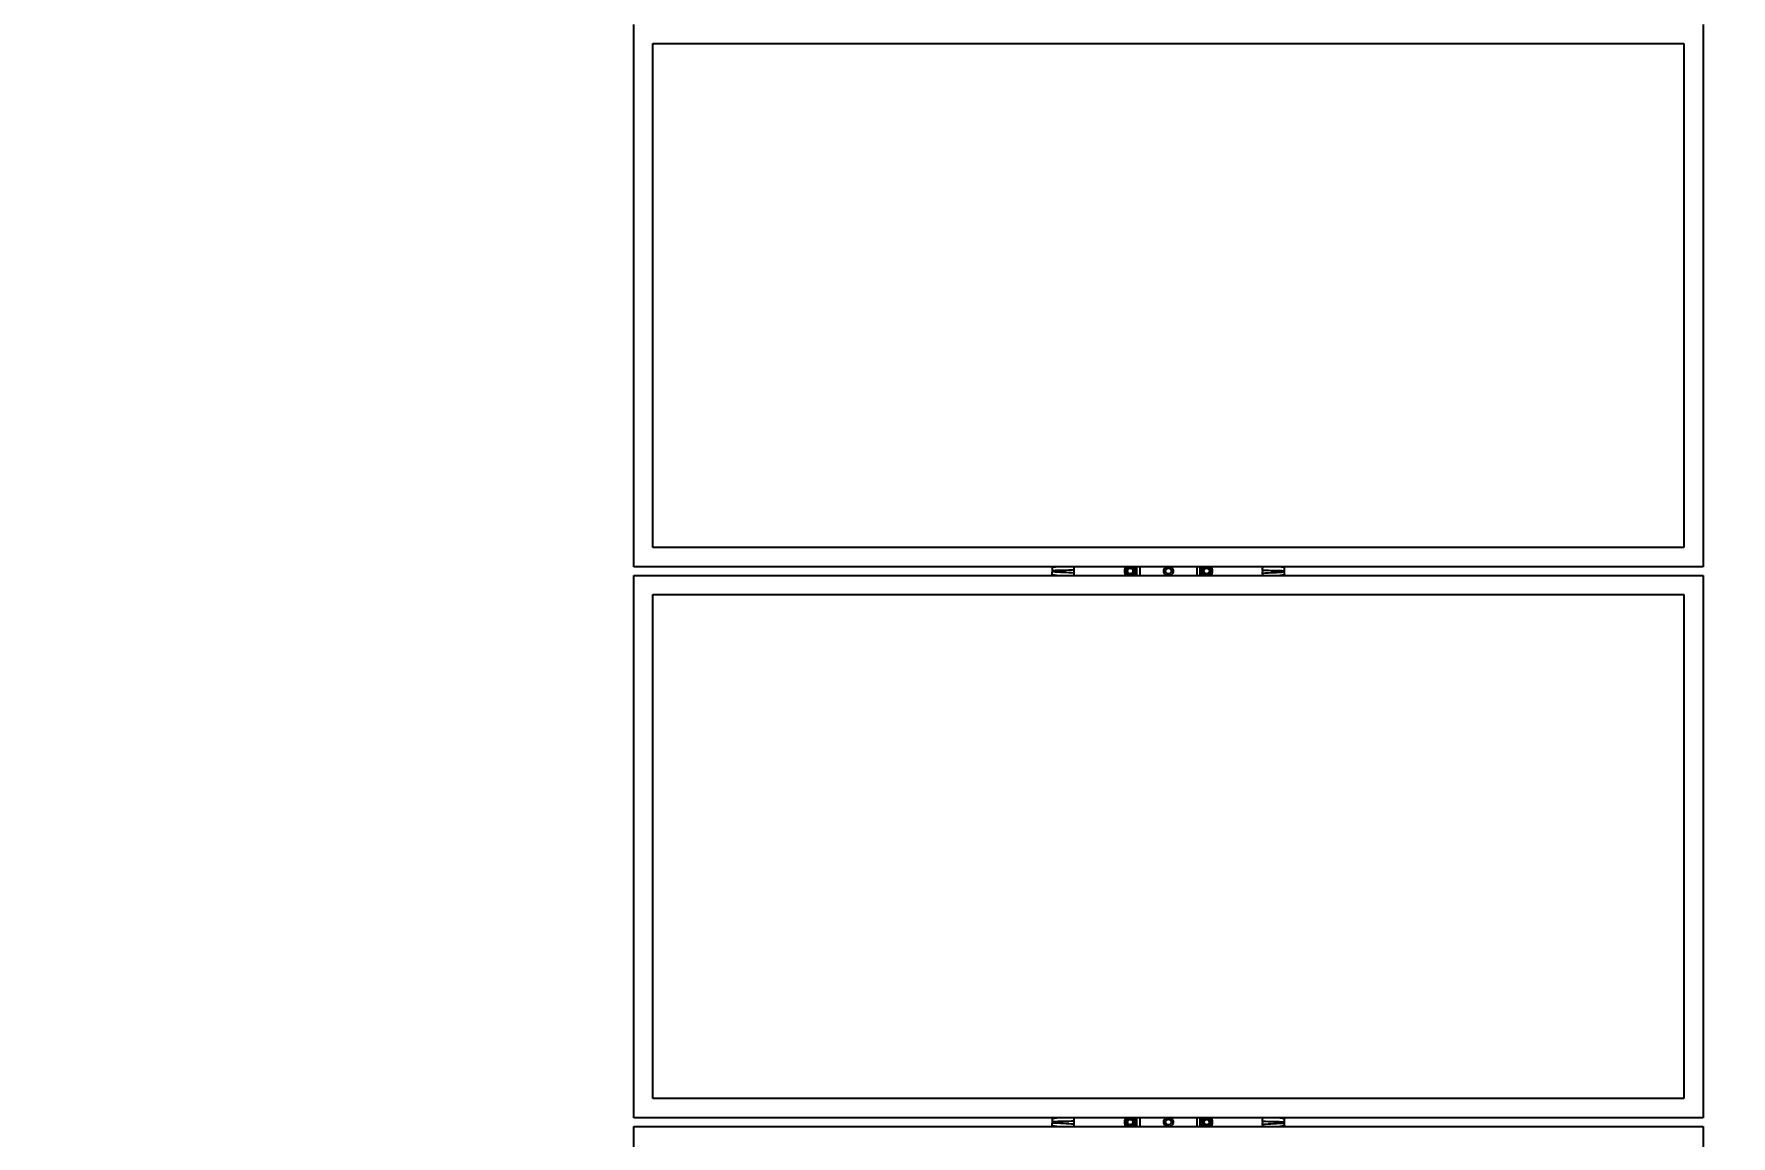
# Model space of a CAD drawing. Header units: feet. Extents: x -21 to 5170, y -254 to 1413.
# Drawn here: x 1995.1 to 2137.2, y -67.7 to 24.6 of the extents above; entities that cross this region are included whole.
import ezdxf
from ezdxf import colors
from ezdxf.entities.mleader import LeaderData, LeaderLine
from ezdxf.math import Vec2, Vec3

# ---------------------------------------------------------------- set-up
doc = ezdxf.new("R2010")
doc.units = ezdxf.units.FT
doc.header["$MEASUREMENT"] = 0
doc.layers.add('E-ARRY-TABL', color=9, linetype='Continuous')
doc.layers.add('G-NPLT', color=67, linetype='Continuous', plot=False)
doc.styles.add('NEI-A', font='arial.ttf')

msp = doc.modelspace()

# ---------------------------------------------------------------- linework, layer by layer
at = {"layer": 'E-ARRY-TABL'}
msp.add_line((2046.92808, 23.80038), (2133.26351, 23.80038), dxfattribs=at)

# ---------------------------------------------------------------- leaders
at = {"layer": 'G-NPLT'}
ml = msp.add_multileader_mtext('Standard', dxfattribs=at)
ml.set_content('\\A1;ATI', color=256, style='NEI-A')
ml.set_leader_properties()
ml.build(insert=Vec2(0, 0))
ml.multileader.update_dxf_attribs({"dogleg_length": 0.89968, "arrow_head_size": 64.60241})
ctx = ml.context
ctx.base_point, ctx.char_height, ctx.arrow_head_size, ctx.landing_gap_size, ctx.plane_origin = Vec3(2046.95625, -210.91911), 43.068273, 64.60241, 33.07065, Vec3(17655.77939, -11807.0407)
notes = []
notes.append((ctx, [(0, (0, 0, 0), (0, 0), (1, 0), 1, [])]))
ctx.mtext.insert, ctx.mtext.width, ctx.mtext.flow_direction = Vec3(2080.0269, -189.38498), 97.1085959, 5
ctx.mtext.has_bg_fill, ctx.mtext.bg_color, ctx.mtext.bg_scale_factor, ctx.mtext.bg_transparency, ctx.mtext.use_window_bg_color = 1, -1073741824, 1.5, 0, 1
for ctx, leaders in notes:
    for number, flags, end, landing, length, lines in leaders:
        leader = LeaderData()
        leader.index, (leader.has_last_leader_line, leader.has_dogleg_vector, leader.attachment_direction) = number, flags
        leader.last_leader_point, leader.dogleg_vector, leader.dogleg_length = Vec3(end), Vec3(landing), length
        for number, points, colour, breaks in lines:
            line = LeaderLine()
            line.index, line.vertices, line.color, line.breaks = number, Vec3.list(points), colors.encode_raw_color(colour), breaks
            leader.lines.append(line)
        ctx.leaders.append(leader)

# ---------------------------------------------------------------- next in the draw order: leaders
ml = msp.add_multileader_mtext('Standard', dxfattribs=at)
ml.set_content('\\A1;GAMECHANGE', color=256, style='NEI-A')
ml.set_leader_properties()
ml.build(insert=Vec2(0, 0))
ml.multileader.update_dxf_attribs({"dogleg_length": 0.89968, "arrow_head_size": 64.60241})
ctx = ml.context
ctx.base_point, ctx.char_height, ctx.arrow_head_size, ctx.landing_gap_size, ctx.plane_origin = Vec3(3193.50933, -201.22638), 43.068273, 64.60241, 33.07065, Vec3(19000.63376, -11807.0407)
notes = []
notes.append((ctx, [(0, (0, 0, 0), (0, 0), (1, 0), 1, [])]))
ctx.mtext.insert, ctx.mtext.width, ctx.mtext.flow_direction = Vec3(3226.57997, -179.32502), 410.8719117, 5
ctx.mtext.has_bg_fill, ctx.mtext.bg_color, ctx.mtext.bg_scale_factor, ctx.mtext.bg_transparency, ctx.mtext.use_window_bg_color = 1, -1073741824, 1.5, 0, 1
for ctx, leaders in notes:
    for number, flags, end, landing, length, lines in leaders:
        leader = LeaderData()
        leader.index, (leader.has_last_leader_line, leader.has_dogleg_vector, leader.attachment_direction) = number, flags
        leader.last_leader_point, leader.dogleg_vector, leader.dogleg_length = Vec3(end), Vec3(landing), length
        for number, points, colour, breaks in lines:
            line = LeaderLine()
            line.index, line.vertices, line.color, line.breaks = number, Vec3.list(points), colors.encode_raw_color(colour), breaks
            leader.lines.append(line)
        ctx.leaders.append(leader)

# ---------------------------------------------------------------- next in the draw order: leaders
ml = msp.add_multileader_mtext('Standard', dxfattribs=at)
ml.set_content('\\A1;FTC', color=256, style='NEI-A')
ml.set_leader_properties()
ml.build(insert=Vec2(0, 0))
ml.multileader.update_dxf_attribs({"dogleg_length": 0.89968, "arrow_head_size": 64.60241})
ctx = ml.context
ctx.base_point, ctx.char_height, ctx.arrow_head_size, ctx.landing_gap_size, ctx.plane_origin = Vec3(4694.02381, -210.43336), 43.068273, 64.60241, 33.07065, Vec3(20345.48813, -11807.0407)
notes = []
notes.append((ctx, [(0, (0, 0, 0), (0, 0), (1, 0), 1, [])]))
ctx.mtext.insert, ctx.mtext.width, ctx.mtext.flow_direction = Vec3(4727.09445, -188.532), 126.6975761, 5
ctx.mtext.has_bg_fill, ctx.mtext.bg_color, ctx.mtext.bg_scale_factor, ctx.mtext.bg_transparency, ctx.mtext.use_window_bg_color = 1, -1073741824, 1.5, 0, 1
for ctx, leaders in notes:
    for number, flags, end, landing, length, lines in leaders:
        leader = LeaderData()
        leader.index, (leader.has_last_leader_line, leader.has_dogleg_vector, leader.attachment_direction) = number, flags
        leader.last_leader_point, leader.dogleg_vector, leader.dogleg_length = Vec3(end), Vec3(landing), length
        for number, points, colour, breaks in lines:
            line = LeaderLine()
            line.index, line.vertices, line.color, line.breaks = number, Vec3.list(points), colors.encode_raw_color(colour), breaks
            leader.lines.append(line)
        ctx.leaders.append(leader)

# ---------------------------------------------------------------- next in the draw order: linework, layer by layer
at = {"layer": 'E-ARRY-TABL'}
for p, q in [((2045.32588, -20.00822), (2045.32588, 25.40257)), ((2134.86571, 25.40257), (2134.86571, -20.00822)), ((2046.92808, -18.40602), (2046.92808, 23.80038)), ((2133.26351, 23.80038), (2133.26351, -18.40602)), ((2133.26351, -18.40602), (2046.92808, -18.40602)), ((2134.86571, -20.00822), (2045.32588, -20.00822)), ((2045.32588, -66.15144), (2045.32588, -20.74065)), ((2045.32588, -20.74065), (2134.86571, -20.74065)), ((2080.95496, -20.00822), (2080.36818, -20.08785)), ((2080.36818, -20.66102), (2080.95423, -20.74065)), ((2086.55737, -20.73268), (2086.56613, -20.74065)), ((2086.93206, -20.74065), (2087.06063, -20.66604)), ((2087.06994, -20.74065), (2087.0959, -20.72681)), ((2087.22544, -20.01619), (2087.21668, -20.00822)), ((2092.96853, -20.73488), (2092.97491, -20.74065)), ((2093.12166, -20.00822), (2093.09337, -20.02342)), ((2093.2597, -20.00697), (2093.12904, -20.08396)), ((2093.63185, -20.01399), (2093.62546, -20.00822)), ((2099.82341, -20.08785), (2099.23663, -20.00822)), ((2099.23736, -20.74065), (2099.82341, -20.66102)), ((2134.86571, -20.74065), (2134.86571, -66.15144)), ((2046.92808, -64.54925), (2046.92808, -22.34285)), ((2046.92808, -22.34285), (2133.26351, -22.34285)), ((2133.26351, -22.34285), (2133.26351, -64.54925)), ((2133.26351, -64.54925), (2046.92808, -64.54925)), ((2134.86571, -66.15144), (2045.32588, -66.15144)), ((2080.95496, -66.15144), (2080.36818, -66.23107)), ((2087.22544, -66.15942), (2087.21668, -66.15144)), ((2093.12166, -66.15144), (2093.09337, -66.16664)), ((2093.25758, -66.15144), (2093.12904, -66.22718)), ((2093.63185, -66.15721), (2093.62546, -66.15144)), ((2099.82341, -66.23107), (2099.23663, -66.15144)), ((2045.32588, -66.88387), (2134.86571, -66.88387)), ((2045.32588, -112.29466), (2045.32588, -66.88387)), ((2080.36818, -66.80425), (2080.95423, -66.88387)), ((2086.55737, -66.8759), (2086.56613, -66.88387)), ((2086.93206, -66.88387), (2087.06063, -66.80926)), ((2087.06994, -66.88387), (2087.0959, -66.87004)), ((2092.96853, -66.8781), (2092.97491, -66.88387)), ((2099.23736, -66.88387), (2099.82341, -66.80425)), ((2134.86571, -66.88387), (2134.86571, -112.29466))]:
    msp.add_line(p, q, dxfattribs=at)
for centre, radius in [((2086.89141, -20.37443), 0.33715), ((2086.89141, -20.37443), 0.24051), ((2086.89141, -20.37443), 0.22889), ((2093.30019, -20.37443), 0.33715), ((2093.30019, -20.37443), 0.24051), ((2093.30019, -20.37443), 0.22889), ((2086.89141, -66.51766), 0.33715), ((2086.89141, -66.51766), 0.24051), ((2086.89141, -66.51766), 0.22889), ((2093.30019, -66.51766), 0.33715), ((2093.30019, -66.51766), 0.24051), ((2093.30019, -66.51766), 0.22889)]:
    msp.add_circle(centre, radius, dxfattribs=at)
for centre, radius, start, end in [((2086.89141, -20.37443), 0.48981, 131.6116092, 227.0024407), ((2086.89141, -20.37443), 0.40742, 115.9892336, 244.0107664), ((2086.89141, -20.37443), 0.40742, 300.1274387, 64.0107664), ((2086.89141, -20.37443), 0.48981, 311.6116092, 47.0024032), ((2093.30019, -20.37443), 0.48981, 131.6116092, 227.3815096), ((2093.30019, -20.37443), 0.40742, 120.5065041, 244.0107664), ((2093.30019, -20.37443), 0.40742, 295.9892336, 64.0107664), ((2093.30019, -20.37443), 0.48981, 311.6116092, 47.3814721), ((2086.89141, -66.51766), 0.48981, 131.6116092, 227.0024407), ((2086.89141, -66.51766), 0.40742, 115.9892336, 244.0107664), ((2086.89141, -66.51766), 0.40742, 300.1274387, 64.0107664), ((2086.89141, -66.51766), 0.48981, 311.6116092, 47.0024032), ((2093.30019, -66.51766), 0.48981, 131.6116092, 227.3815096), ((2093.30019, -66.51766), 0.40742, 120.5065041, 244.0107664), ((2093.30019, -66.51766), 0.40742, 295.9892336, 64.0107664), ((2093.30019, -66.51766), 0.48981, 311.6116092, 47.3814721)]:
    msp.add_arc(centre, radius, start, end, dxfattribs=at)
for points, knots in [([(2080.36818, -20.08785), (2080.36818, -20.07413), (2080.36818, -20.05758), (2080.36818, -20.01542), (2080.36818, -20.00822)], [0, 0, 0, 0, 0.829245833, 1, 1, 1, 1]), ([(2080.36818, -20.08785), (2080.36818, -20.09289), (2080.36818, -20.1224), (2080.36818, -20.1489), (2080.36818, -20.19459), (2080.36818, -20.23651), (2080.36818, -20.28773), (2080.36818, -20.3255), (2080.36818, -20.34463)], [0, 0, 0, 0, 0.104408076, 0.610092505, 0.713229006, 0.816381409, 0.906958044, 1, 1, 1, 1]), ([(2082.20591, -20.296), (2081.89974, -20.30673), (2081.28746, -20.3282), (2080.67459, -20.33916), (2080.36818, -20.34463)], [0, 0, 0, 0, 0.500036901, 1, 1, 1, 1]), ([(2080.36818, -20.34463), (2080.36818, -20.34786), (2080.36818, -20.35241), (2080.36818, -20.35963), (2080.36818, -20.3641), (2080.36818, -20.36772), (2080.36818, -20.36917), (2080.36818, -20.37207), (2080.36818, -20.37684), (2080.36818, -20.38348), (2080.36818, -20.39205), (2080.36818, -20.40562), (2080.36818, -20.42614), (2080.36818, -20.44296), (2080.36818, -20.45267)], [0, 0, 0, 0, 0.088792677, 0.125266565, 0.198196576, 0.211434953, 0.224673296, 0.237911626, 0.290864967, 0.355531486, 0.42020743, 0.526263413, 0.726625991, 1, 1, 1, 1]), ([(2082.20613, -20.54997), (2081.90004, -20.52959), (2081.28793, -20.48885), (2080.67474, -20.46473), (2080.36818, -20.45267)], [0, 0, 0, 0, 0.500050032, 1, 1, 1, 1]), ([(2080.36818, -20.66102), (2080.36818, -20.64609), (2080.36818, -20.61793), (2080.36818, -20.58594), (2080.36818, -20.55971), (2080.36818, -20.51626), (2080.36818, -20.47735), (2080.36818, -20.45501), (2080.36818, -20.45267)], [0, 0, 0, 0, 0.336781761, 0.635414469, 0.762435252, 0.874639399, 0.986817621, 1, 1, 1, 1]), ([(2080.36818, -20.74065), (2080.36818, -20.73218), (2080.36818, -20.6905), (2080.36818, -20.67409), (2080.36818, -20.66102)], [0, 0, 0, 0, 0.203251759, 1, 1, 1, 1]), ([(2082.20591, -20.296), (2082.20602, -20.26746), (2082.20625, -20.20606), (2082.20595, -20.12021), (2082.2052, -20.04975), (2082.20436, -20.02064), (2082.204, -20.00822)], [0, 0, 0, 0, 0.237682332, 0.511297981, 0.791460281, 1, 1, 1, 1]), ([(2082.20401, -20.74065), (2082.20436, -20.72815), (2082.20515, -20.69986), (2082.20592, -20.63461), (2082.20606, -20.57806), (2082.20613, -20.54997)], [0, 0, 0, 0, 0.284877006, 0.644722971, 1, 1, 1, 1]), ([(2082.20613, -20.54997), (2082.20605, -20.51066), (2082.20595, -20.46366), (2082.20567, -20.40828), (2082.20562, -20.38336), (2082.20561, -20.3623), (2082.20568, -20.34702), (2082.20568, -20.33606), (2082.20576, -20.32004), (2082.20586, -20.30508), (2082.20591, -20.296)], [0, 0, 0, 0, 0.473900563, 0.566584192, 0.646097342, 0.765289978, 0.812851893, 0.824688911, 0.893504587, 1, 1, 1, 1]), ([(2086.72218, -20.08283), (2086.67803, -20.10846), (2086.62102, -20.14154), (2086.56618, -20.17336), (2086.55383, -20.18053)], [0, 0, 0, 0, 0.774619327, 1, 1, 1, 1]), ([(2086.55383, -20.18053), (2086.5539, -20.21214), (2086.55404, -20.27595), (2086.55418, -20.34191), (2086.55426, -20.37518)], [0, 0, 0, 0, 0.495457963, 1, 1, 1, 1]), ([(2086.55426, -20.37518), (2086.55427, -20.3798), (2086.55441, -20.44553), (2086.55456, -20.50995), (2086.55469, -20.56984)], [0, 0, 0, 0, 0.070220322, 1, 1, 1, 1]), ([(2086.55469, -20.56984), (2086.5821, -20.58558), (2086.63743, -20.61736), (2086.69462, -20.65021), (2086.72348, -20.66679)], [0, 0, 0, 0, 0.495457963, 1, 1, 1, 1]), ([(2086.85075, -20.00822), (2086.82189, -20.02497), (2086.77953, -20.04955), (2086.73605, -20.07479), (2086.72218, -20.08283)], [0, 0, 0, 0, 0.681174188, 1, 1, 1, 1]), ([(2086.72348, -20.66679), (2086.72748, -20.66909), (2086.7709, -20.69403), (2086.81345, -20.71846), (2086.85208, -20.74065)], [0, 0, 0, 0, 0.09219659, 1, 1, 1, 1]), ([(2087.05933, -20.08208), (2087.05533, -20.07978), (2087.01191, -20.05484), (2086.96936, -20.0304), (2086.93073, -20.00822)], [0, 0, 0, 0, 0.09219659, 1, 1, 1, 1]), ([(2087.22812, -20.17903), (2087.20071, -20.16329), (2087.14538, -20.13151), (2087.08819, -20.09866), (2087.05933, -20.08208)], [0, 0, 0, 0, 0.495457963, 1, 1, 1, 1]), ([(2087.06063, -20.66604), (2087.07448, -20.658), (2087.13145, -20.62493), (2087.18697, -20.59272), (2087.22898, -20.56834)], [0, 0, 0, 0, 0.243165711, 1, 1, 1, 1]), ([(2087.22855, -20.37368), (2087.22854, -20.36907), (2087.2284, -20.30334), (2087.22825, -20.23892), (2087.22812, -20.17903)], [0, 0, 0, 0, 0.070220322, 1, 1, 1, 1]), ([(2087.22898, -20.56834), (2087.22891, -20.53672), (2087.22877, -20.47292), (2087.22863, -20.40696), (2087.22855, -20.37368)], [0, 0, 0, 0, 0.495457963, 1, 1, 1, 1]), ([(2087.45885, -20.74065), (2087.45907, -20.7121), (2087.46092, -20.46797), (2087.45959, -20.22381), (2087.45842, -20.00822)], [0, 0, 0, 0, 0.116959652, 1, 1, 1, 1]), ([(2087.68712, -20.00822), (2087.68793, -20.22428), (2087.68886, -20.46843), (2087.68738, -20.71257), (2087.68721, -20.74065)], [0, 0, 0, 0, 0.88496735, 1, 1, 1, 1]), ([(2090.02467, -20.74065), (2090.0051, -20.73841), (2089.94203, -20.73118), (2089.84698, -20.6758), (2089.75567, -20.58244), (2089.70266, -20.4625), (2089.69434, -20.33318), (2089.73128, -20.20869), (2089.8091, -20.10446), (2089.90889, -20.03195), (2089.98488, -20.01539), (2090.01781, -20.00822)], [0, 0, 0, 0, 0.055467135, 0.178740105, 0.301068238, 0.422074784, 0.541486052, 0.660550552, 0.781493861, 0.905315943, 1, 1, 1, 1]), ([(2090.32752, -20.42667), (2090.33087, -20.40021), (2090.33656, -20.3554), (2090.31916, -20.28508), (2090.28372, -20.22176), (2090.22289, -20.1685), (2090.14809, -20.13812), (2090.06703, -20.13406), (2089.98905, -20.15714), (2089.92336, -20.20458), (2089.87713, -20.27073), (2089.85514, -20.34856), (2089.86004, -20.42956), (2089.88116, -20.47962), (2089.90973, -20.52447), (2089.94599, -20.56455), (2090.01678, -20.60318), (2090.09667, -20.6165), (2090.1769, -20.6026), (2090.24733, -20.56287), (2090.30238, -20.5027), (2090.31916, -20.45196), (2090.32752, -20.42667)], [0, 0, 0, 0, 0.05318276, 0.090051856, 0.143930989, 0.197508132, 0.250693831, 0.303997406, 0.357752004, 0.411588514, 0.465007081, 0.518157859, 0.571608056, 0.625348022, 0.625461196, 0.679189914, 0.732471661, 0.785668797, 0.839276455, 0.893156273, 0.946740624, 1, 1, 1, 1]), ([(2090.48948, -20.33172), (2090.49017, -20.37411), (2090.49156, -20.45921), (2090.43749, -20.57909), (2090.34813, -20.67339), (2090.25188, -20.73042), (2090.18706, -20.73816), (2090.16618, -20.74065)], [0, 0, 0, 0, 0.218328363, 0.43818827, 0.662256444, 0.89122321, 1, 1, 1, 1]), ([(2090.18795, -20.00822), (2090.22778, -20.02061), (2090.30935, -20.04599), (2090.4079, -20.1315), (2090.47019, -20.23176), (2090.48393, -20.30293), (2090.48948, -20.33172)], [0, 0, 0, 0, 0.263744587, 0.540159175, 0.814036973, 1, 1, 1, 1]), ([(2092.50433, -20.74065), (2092.50365, -20.52134), (2092.5029, -20.27719), (2092.50417, -20.03305), (2092.5043, -20.00822)], [0, 0, 0, 0, 0.898277382, 1, 1, 1, 1]), ([(2092.73272, -20.00822), (2092.73253, -20.03355), (2092.73065, -20.27768), (2092.73199, -20.52183), (2092.73319, -20.74065)], [0, 0, 0, 0, 0.10376783, 1, 1, 1, 1]), ([(2093.12904, -20.08396), (2093.11524, -20.09209), (2093.05848, -20.12553), (2093.00318, -20.15811), (2092.96133, -20.18277)], [0, 0, 0, 0, 0.243165711, 1, 1, 1, 1]), ([(2092.96133, -20.18277), (2092.96161, -20.21438), (2092.96217, -20.27818), (2092.96276, -20.34414), (2092.96305, -20.37741)], [0, 0, 0, 0, 0.495457963, 1, 1, 1, 1]), ([(2092.96305, -20.37741), (2092.96309, -20.38203), (2092.96367, -20.44776), (2092.96424, -20.51217), (2092.96477, -20.57206)], [0, 0, 0, 0, 0.070220322, 1, 1, 1, 1]), ([(2092.96477, -20.57206), (2092.99229, -20.58762), (2093.04782, -20.61904), (2093.10523, -20.65151), (2093.1342, -20.66789)], [0, 0, 0, 0, 0.495457963, 1, 1, 1, 1]), ([(2093.1342, -20.66789), (2093.13822, -20.67016), (2093.18165, -20.69473), (2093.22421, -20.7188), (2093.26283, -20.74065)], [0, 0, 0, 0, 0.092516545, 1, 1, 1, 1]), ([(2093.46617, -20.08098), (2093.46215, -20.0787), (2093.41872, -20.05414), (2093.37616, -20.03006), (2093.33754, -20.00822)], [0, 0, 0, 0, 0.092516545, 1, 1, 1, 1]), ([(2093.34279, -20.74065), (2093.37169, -20.72362), (2093.41405, -20.69866), (2093.45753, -20.67305), (2093.47133, -20.66491)], [0, 0, 0, 0, 0.682346465, 1, 1, 1, 1]), ([(2093.6356, -20.17681), (2093.60808, -20.16125), (2093.55255, -20.12983), (2093.49514, -20.09736), (2093.46617, -20.08098)], [0, 0, 0, 0, 0.495457963, 1, 1, 1, 1]), ([(2093.47133, -20.66491), (2093.51532, -20.63899), (2093.5721, -20.60554), (2093.62673, -20.57335), (2093.63904, -20.5661)], [0, 0, 0, 0, 0.774619327, 1, 1, 1, 1]), ([(2093.63732, -20.37145), (2093.63728, -20.36684), (2093.6367, -20.30111), (2093.63613, -20.2367), (2093.6356, -20.17681)], [0, 0, 0, 0, 0.070220322, 1, 1, 1, 1]), ([(2093.63904, -20.5661), (2093.63876, -20.53449), (2093.6382, -20.47069), (2093.63761, -20.40473), (2093.63732, -20.37145)], [0, 0, 0, 0, 0.495457963, 1, 1, 1, 1]), ([(2097.98568, -20.296), (2097.98556, -20.26297), (2097.98531, -20.19184), (2097.98581, -20.09738), (2097.98665, -20.03335), (2097.98745, -20.01324), (2097.98765, -20.00822)], [0, 0, 0, 0, 0.272878633, 0.587618909, 0.897093641, 1, 1, 1, 1]), ([(2097.98546, -20.54997), (2097.98554, -20.51066), (2097.98564, -20.46366), (2097.98592, -20.40828), (2097.98597, -20.38336), (2097.98598, -20.3623), (2097.98592, -20.34702), (2097.98591, -20.33606), (2097.98583, -20.32004), (2097.98574, -20.30508), (2097.98568, -20.296)], [0, 0, 0, 0, 0.473900563, 0.566584192, 0.646097342, 0.765289978, 0.812851893, 0.824688911, 0.893504587, 1, 1, 1, 1]), ([(2097.98546, -20.54997), (2098.29155, -20.52959), (2098.90366, -20.48885), (2099.51685, -20.46473), (2099.82341, -20.45267)], [0, 0, 0, 0, 0.500050032, 1, 1, 1, 1]), ([(2097.98766, -20.74065), (2097.98747, -20.73562), (2097.98667, -20.71547), (2097.98577, -20.65221), (2097.98556, -20.58424), (2097.98546, -20.54997)], [0, 0, 0, 0, 0.141530855, 0.567144679, 1, 1, 1, 1]), ([(2097.98568, -20.296), (2098.29185, -20.30673), (2098.90413, -20.3282), (2099.517, -20.33916), (2099.82341, -20.34463)], [0, 0, 0, 0, 0.500036901, 1, 1, 1, 1]), ([(2099.82341, -20.00822), (2099.82341, -20.01669), (2099.82341, -20.05837), (2099.82341, -20.07477), (2099.82341, -20.08785)], [0, 0, 0, 0, 0.203251759, 1, 1, 1, 1]), ([(2099.82341, -20.34463), (2099.82341, -20.32593), (2099.82341, -20.28601), (2099.82341, -20.23307), (2099.82341, -20.18962), (2099.82341, -20.16266), (2099.82341, -20.13093), (2099.82341, -20.1026), (2099.82341, -20.08785)], [0, 0, 0, 0, 0.090987099, 0.194222261, 0.297480686, 0.412851507, 0.694273649, 1, 1, 1, 1]), ([(2099.82341, -20.45267), (2099.82341, -20.43935), (2099.82341, -20.42088), (2099.82341, -20.40055), (2099.82341, -20.39255), (2099.82341, -20.38458), (2099.82341, -20.37726), (2099.82341, -20.37061), (2099.82341, -20.36895), (2099.82341, -20.36662), (2099.82341, -20.36363), (2099.82341, -20.35832), (2099.82341, -20.35198), (2099.82341, -20.34698), (2099.82341, -20.34463)], [0, 0, 0, 0, 0.378460386, 0.525059812, 0.561520365, 0.597982148, 0.743875857, 0.762193155, 0.780422606, 0.789537342, 0.825996993, 0.862456604, 0.935401836, 1, 1, 1, 1]), ([(2099.82341, -20.66102), (2099.82341, -20.64596), (2099.82341, -20.61614), (2099.82341, -20.58715), (2099.82341, -20.55255), (2099.82341, -20.50651), (2099.82341, -20.46986), (2099.82341, -20.45267)], [0, 0, 0, 0, 0.332265312, 0.657491515, 0.788304514, 0.900705037, 1, 1, 1, 1]), ([(2099.82341, -20.66102), (2099.82341, -20.67474), (2099.82341, -20.69129), (2099.82341, -20.73345), (2099.82341, -20.74065)], [0, 0, 0, 0, 0.829245832, 1, 1, 1, 1]), ([(2080.36818, -66.23107), (2080.36818, -66.21735), (2080.36818, -66.2008), (2080.36818, -66.15864), (2080.36818, -66.15144)], [0, 0, 0, 0, 0.829245833, 1, 1, 1, 1]), ([(2080.36818, -66.23107), (2080.36818, -66.23612), (2080.36818, -66.26562), (2080.36818, -66.29212), (2080.36818, -66.33781), (2080.36818, -66.37973), (2080.36818, -66.43096), (2080.36818, -66.46872), (2080.36818, -66.48786)], [0, 0, 0, 0, 0.104408076, 0.610092505, 0.713229006, 0.816381409, 0.906958044, 1, 1, 1, 1]), ([(2082.20591, -66.43922), (2081.89974, -66.44996), (2081.28746, -66.47142), (2080.67459, -66.48238), (2080.36818, -66.48786)], [0, 0, 0, 0, 0.500036901, 1, 1, 1, 1]), ([(2080.36818, -66.48786), (2080.36818, -66.49108), (2080.36818, -66.49563), (2080.36818, -66.50286), (2080.36818, -66.50732), (2080.36818, -66.51095), (2080.36818, -66.51239), (2080.36818, -66.51529), (2080.36818, -66.52006), (2080.36818, -66.5267), (2080.36818, -66.53528), (2080.36818, -66.54884), (2080.36818, -66.56936), (2080.36818, -66.58618), (2080.36818, -66.59589)], [0, 0, 0, 0, 0.088792677, 0.125266565, 0.198196576, 0.211434953, 0.224673296, 0.237911626, 0.290864967, 0.355531486, 0.42020743, 0.526263413, 0.726625991, 1, 1, 1, 1]), ([(2082.20613, -66.69319), (2081.90004, -66.67282), (2081.28793, -66.63207), (2080.67474, -66.60795), (2080.36818, -66.59589)], [0, 0, 0, 0, 0.500050032, 1, 1, 1, 1]), ([(2080.36818, -66.80425), (2080.36818, -66.78932), (2080.36818, -66.76115), (2080.36818, -66.72916), (2080.36818, -66.70293), (2080.36818, -66.65948), (2080.36818, -66.62057), (2080.36818, -66.59824), (2080.36818, -66.59589)], [0, 0, 0, 0, 0.336781761, 0.635414469, 0.762435252, 0.874639399, 0.986817621, 1, 1, 1, 1]), ([(2082.20591, -66.43922), (2082.20602, -66.41068), (2082.20625, -66.34928), (2082.20595, -66.26343), (2082.2052, -66.19297), (2082.20436, -66.16386), (2082.204, -66.15144)], [0, 0, 0, 0, 0.237682332, 0.511297981, 0.791460281, 1, 1, 1, 1]), ([(2082.20401, -66.88387), (2082.20436, -66.87137), (2082.20515, -66.84308), (2082.20592, -66.77784), (2082.20606, -66.72129), (2082.20613, -66.69319)], [0, 0, 0, 0, 0.284877006, 0.644722971, 1, 1, 1, 1]), ([(2082.20613, -66.69319), (2082.20605, -66.65388), (2082.20595, -66.60688), (2082.20567, -66.5515), (2082.20562, -66.52659), (2082.20561, -66.50552), (2082.20568, -66.49025), (2082.20568, -66.47928), (2082.20576, -66.46326), (2082.20586, -66.44831), (2082.20591, -66.43922)], [0, 0, 0, 0, 0.473900563, 0.566584192, 0.646097342, 0.765289978, 0.812851893, 0.824688911, 0.893504587, 1, 1, 1, 1]), ([(2086.72218, -66.22605), (2086.67803, -66.25168), (2086.62102, -66.28476), (2086.56618, -66.31658), (2086.55383, -66.32376)], [0, 0, 0, 0, 0.774619327, 1, 1, 1, 1]), ([(2086.55383, -66.32376), (2086.5539, -66.35537), (2086.55404, -66.41917), (2086.55418, -66.48513), (2086.55426, -66.51841)], [0, 0, 0, 0, 0.495457963, 1, 1, 1, 1]), ([(2086.55426, -66.51841), (2086.55427, -66.52302), (2086.55441, -66.58875), (2086.55456, -66.65317), (2086.55469, -66.71306)], [0, 0, 0, 0, 0.070220322, 1, 1, 1, 1]), ([(2086.55469, -66.71306), (2086.5821, -66.7288), (2086.63743, -66.76058), (2086.69462, -66.79343), (2086.72348, -66.81001)], [0, 0, 0, 0, 0.495457963, 1, 1, 1, 1]), ([(2086.85075, -66.15144), (2086.82189, -66.16819), (2086.77953, -66.19278), (2086.73605, -66.21801), (2086.72218, -66.22605)], [0, 0, 0, 0, 0.681174188, 1, 1, 1, 1]), ([(2087.05933, -66.2253), (2087.05533, -66.22301), (2087.01191, -66.19807), (2086.96936, -66.17363), (2086.93073, -66.15144)], [0, 0, 0, 0, 0.09219659, 1, 1, 1, 1]), ([(2087.22812, -66.32226), (2087.20071, -66.30651), (2087.14538, -66.27473), (2087.08819, -66.24188), (2087.05933, -66.2253)], [0, 0, 0, 0, 0.495457963, 1, 1, 1, 1]), ([(2087.06063, -66.80926), (2087.07448, -66.80122), (2087.13145, -66.76816), (2087.18697, -66.73594), (2087.22898, -66.71156)], [0, 0, 0, 0, 0.243165711, 1, 1, 1, 1]), ([(2087.22855, -66.51691), (2087.22854, -66.51229), (2087.2284, -66.44656), (2087.22825, -66.38215), (2087.22812, -66.32226)], [0, 0, 0, 0, 0.070220322, 1, 1, 1, 1]), ([(2087.22898, -66.71156), (2087.22891, -66.67995), (2087.22877, -66.61614), (2087.22863, -66.55019), (2087.22855, -66.51691)], [0, 0, 0, 0, 0.495457963, 1, 1, 1, 1]), ([(2087.45885, -66.88387), (2087.45907, -66.85532), (2087.46092, -66.61119), (2087.45959, -66.36704), (2087.45842, -66.15144)], [0, 0, 0, 0, 0.116959652, 1, 1, 1, 1]), ([(2087.68712, -66.15144), (2087.68793, -66.36751), (2087.68886, -66.61166), (2087.68738, -66.85579), (2087.68721, -66.88387)], [0, 0, 0, 0, 0.88496735, 1, 1, 1, 1]), ([(2090.02467, -66.88387), (2090.0051, -66.88163), (2089.94203, -66.87441), (2089.84698, -66.81903), (2089.75567, -66.72567), (2089.70266, -66.60573), (2089.69434, -66.4764), (2089.73128, -66.35192), (2089.8091, -66.24768), (2089.90889, -66.17518), (2089.98488, -66.15862), (2090.01781, -66.15144)], [0, 0, 0, 0, 0.055467135, 0.178740105, 0.301068238, 0.422074784, 0.541486052, 0.660550552, 0.781493861, 0.905315943, 1, 1, 1, 1]), ([(2090.32752, -66.56989), (2090.33087, -66.54343), (2090.33656, -66.49862), (2090.31916, -66.4283), (2090.28372, -66.36498), (2090.22289, -66.31172), (2090.14809, -66.28134), (2090.06703, -66.27728), (2089.98905, -66.30037), (2089.92336, -66.34781), (2089.87713, -66.41395), (2089.85514, -66.49178), (2089.86004, -66.57278), (2089.88116, -66.62284), (2089.90973, -66.66769), (2089.94599, -66.70777), (2090.01678, -66.7464), (2090.09667, -66.75972), (2090.1769, -66.74582), (2090.24733, -66.70609), (2090.30238, -66.64593), (2090.31916, -66.59518), (2090.32752, -66.56989)], [0, 0, 0, 0, 0.05318276, 0.090051856, 0.143930989, 0.197508132, 0.250693831, 0.303997406, 0.357752004, 0.411588514, 0.465007081, 0.518157859, 0.571608056, 0.625348022, 0.625461196, 0.679189914, 0.732471661, 0.785668797, 0.839276455, 0.893156273, 0.946740624, 1, 1, 1, 1]), ([(2090.48948, -66.47494), (2090.49017, -66.51734), (2090.49156, -66.60243), (2090.43749, -66.72232), (2090.34813, -66.81661), (2090.25188, -66.87365), (2090.18706, -66.88138), (2090.16618, -66.88387)], [0, 0, 0, 0, 0.218328363, 0.43818827, 0.662256444, 0.89122321, 1, 1, 1, 1]), ([(2090.18795, -66.15144), (2090.22778, -66.16383), (2090.30935, -66.18921), (2090.4079, -66.27472), (2090.47019, -66.37499), (2090.48393, -66.44616), (2090.48948, -66.47494)], [0, 0, 0, 0, 0.263744587, 0.540159175, 0.814036973, 1, 1, 1, 1]), ([(2092.50433, -66.88387), (2092.50365, -66.66456), (2092.5029, -66.42041), (2092.50417, -66.17628), (2092.5043, -66.15144)], [0, 0, 0, 0, 0.898277382, 1, 1, 1, 1]), ([(2092.73272, -66.15144), (2092.73253, -66.17677), (2092.73065, -66.4209), (2092.73199, -66.66506), (2092.73319, -66.88387)], [0, 0, 0, 0, 0.10376783, 1, 1, 1, 1]), ([(2093.12904, -66.22718), (2093.11524, -66.23531), (2093.05848, -66.26875), (2093.00318, -66.30133), (2092.96133, -66.32599)], [0, 0, 0, 0, 0.243165711, 1, 1, 1, 1]), ([(2092.96133, -66.32599), (2092.96161, -66.3576), (2092.96217, -66.42141), (2092.96276, -66.48736), (2092.96305, -66.52064)], [0, 0, 0, 0, 0.495457963, 1, 1, 1, 1]), ([(2092.96305, -66.52064), (2092.96309, -66.52525), (2092.96367, -66.59098), (2092.96424, -66.65539), (2092.96477, -66.71528)], [0, 0, 0, 0, 0.070220322, 1, 1, 1, 1]), ([(2092.96477, -66.71528), (2092.99229, -66.73085), (2093.04782, -66.76226), (2093.10523, -66.79473), (2093.1342, -66.81111)], [0, 0, 0, 0, 0.495457963, 1, 1, 1, 1]), ([(2093.46617, -66.2242), (2093.46215, -66.22193), (2093.41872, -66.19736), (2093.37616, -66.17329), (2093.33754, -66.15144)], [0, 0, 0, 0, 0.092516545, 1, 1, 1, 1]), ([(2093.6356, -66.32003), (2093.60808, -66.30447), (2093.55255, -66.27306), (2093.49514, -66.24058), (2093.46617, -66.2242)], [0, 0, 0, 0, 0.495457963, 1, 1, 1, 1]), ([(2093.47133, -66.80813), (2093.51532, -66.78222), (2093.5721, -66.74876), (2093.62673, -66.71658), (2093.63904, -66.70932)], [0, 0, 0, 0, 0.774619327, 1, 1, 1, 1]), ([(2093.63732, -66.51468), (2093.63728, -66.51006), (2093.6367, -66.44433), (2093.63613, -66.37992), (2093.6356, -66.32003)], [0, 0, 0, 0, 0.070220322, 1, 1, 1, 1]), ([(2093.63904, -66.70932), (2093.63876, -66.67771), (2093.6382, -66.61391), (2093.63761, -66.54795), (2093.63732, -66.51468)], [0, 0, 0, 0, 0.495457963, 1, 1, 1, 1]), ([(2097.98568, -66.43922), (2097.98556, -66.40619), (2097.98531, -66.33506), (2097.98581, -66.2406), (2097.98665, -66.17658), (2097.98745, -66.15646), (2097.98765, -66.15144)], [0, 0, 0, 0, 0.272878633, 0.587618909, 0.897093641, 1, 1, 1, 1]), ([(2097.98546, -66.69319), (2097.98554, -66.65388), (2097.98564, -66.60688), (2097.98592, -66.5515), (2097.98597, -66.52659), (2097.98598, -66.50552), (2097.98592, -66.49025), (2097.98591, -66.47928), (2097.98583, -66.46326), (2097.98574, -66.44831), (2097.98568, -66.43922)], [0, 0, 0, 0, 0.473900563, 0.566584192, 0.646097342, 0.765289978, 0.812851893, 0.824688911, 0.893504587, 1, 1, 1, 1]), ([(2097.98546, -66.69319), (2098.29155, -66.67282), (2098.90366, -66.63207), (2099.51685, -66.60795), (2099.82341, -66.59589)], [0, 0, 0, 0, 0.500050032, 1, 1, 1, 1]), ([(2097.98766, -66.88387), (2097.98747, -66.87884), (2097.98667, -66.85869), (2097.98577, -66.79543), (2097.98556, -66.72746), (2097.98546, -66.69319)], [0, 0, 0, 0, 0.141530855, 0.567144679, 1, 1, 1, 1]), ([(2097.98568, -66.43922), (2098.29185, -66.44996), (2098.90413, -66.47142), (2099.517, -66.48238), (2099.82341, -66.48786)], [0, 0, 0, 0, 0.500036901, 1, 1, 1, 1]), ([(2099.82341, -66.15144), (2099.82341, -66.15991), (2099.82341, -66.20159), (2099.82341, -66.218), (2099.82341, -66.23107)], [0, 0, 0, 0, 0.203251759, 1, 1, 1, 1]), ([(2099.82341, -66.48786), (2099.82341, -66.46915), (2099.82341, -66.42923), (2099.82341, -66.37629), (2099.82341, -66.33284), (2099.82341, -66.30588), (2099.82341, -66.27415), (2099.82341, -66.24582), (2099.82341, -66.23107)], [0, 0, 0, 0, 0.090987099, 0.194222261, 0.297480686, 0.412851507, 0.694273649, 1, 1, 1, 1]), ([(2099.82341, -66.59589), (2099.82341, -66.58257), (2099.82341, -66.5641), (2099.82341, -66.54377), (2099.82341, -66.53578), (2099.82341, -66.5278), (2099.82341, -66.52049), (2099.82341, -66.51384), (2099.82341, -66.51217), (2099.82341, -66.50985), (2099.82341, -66.50686), (2099.82341, -66.50154), (2099.82341, -66.4952), (2099.82341, -66.4902), (2099.82341, -66.48786)], [0, 0, 0, 0, 0.378460386, 0.525059812, 0.561520365, 0.597982148, 0.743875857, 0.762193155, 0.780422606, 0.789537342, 0.825996993, 0.862456604, 0.935401836, 1, 1, 1, 1]), ([(2099.82341, -66.80425), (2099.82341, -66.78918), (2099.82341, -66.75936), (2099.82341, -66.73037), (2099.82341, -66.69578), (2099.82341, -66.64973), (2099.82341, -66.61308), (2099.82341, -66.59589)], [0, 0, 0, 0, 0.332265312, 0.657491515, 0.788304514, 0.900705037, 1, 1, 1, 1]), ([(2080.36818, -66.88387), (2080.36818, -66.8754), (2080.36818, -66.83372), (2080.36818, -66.81732), (2080.36818, -66.80425)], [0, 0, 0, 0, 0.203251759, 1, 1, 1, 1]), ([(2086.72348, -66.81001), (2086.72748, -66.81231), (2086.7709, -66.83725), (2086.81345, -66.86169), (2086.85208, -66.88387)], [0, 0, 0, 0, 0.09219659, 1, 1, 1, 1]), ([(2093.1342, -66.81111), (2093.13822, -66.81339), (2093.18165, -66.83795), (2093.22421, -66.86203), (2093.26283, -66.88387)], [0, 0, 0, 0, 0.092516545, 1, 1, 1, 1]), ([(2093.34279, -66.88387), (2093.37169, -66.86684), (2093.41405, -66.84188), (2093.45753, -66.81627), (2093.47133, -66.80813)], [0, 0, 0, 0, 0.682346465, 1, 1, 1, 1]), ([(2099.82341, -66.80425), (2099.82341, -66.81797), (2099.82341, -66.83451), (2099.82341, -66.87667), (2099.82341, -66.88387)], [0, 0, 0, 0, 0.829245832, 1, 1, 1, 1])]:
    msp.add_open_spline(points, degree=3, knots=knots, dxfattribs=at)

doc.saveas('drawing.dxf')
